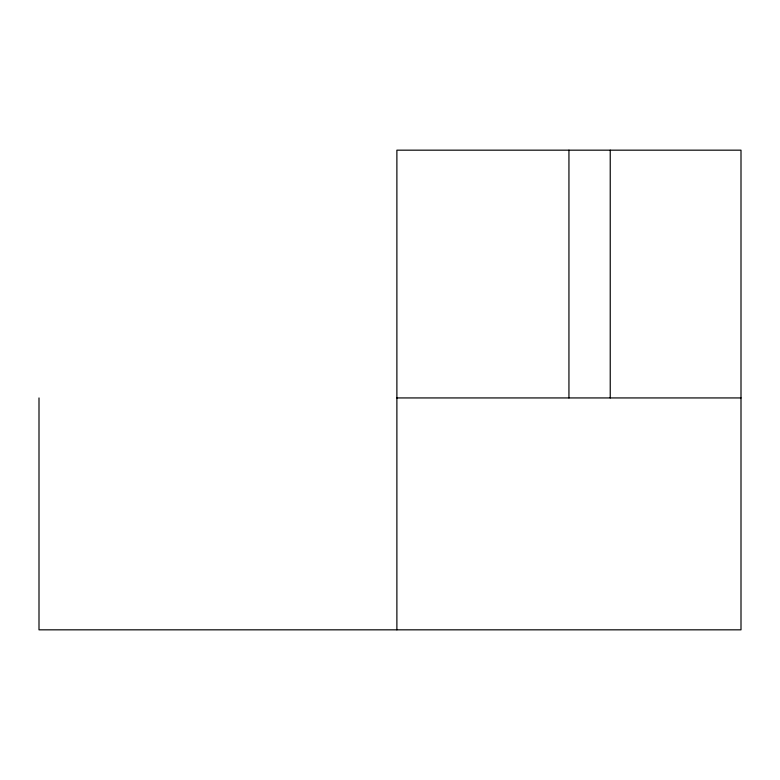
<?xml version="1.0" encoding="UTF-8"?>
<svg xmlns="http://www.w3.org/2000/svg" width="780" height="780" viewBox="0 0 780 780"><rect width="100%" height="100%" fill="white"/><g stroke="black" fill="none" stroke-linecap="round" stroke-linejoin="round"><path stroke-width="1.17" d="M396.883 397.936L741 397.936M610.233 150.169L610.233 397.936M568.942 150.169L568.942 397.936M396.883 629.831L396.883 150.169L741 150.169L741 629.831L39 629.831L39 397.936"/></g></svg>
